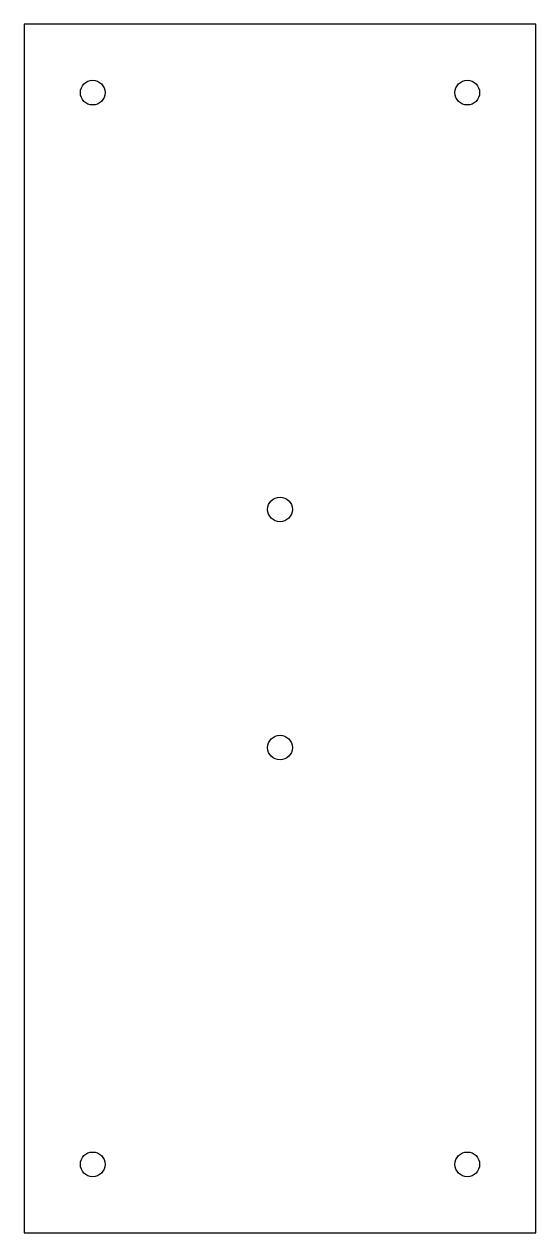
# Model space of a CAD drawing. Header units: millimetres. Extents: x -30 to 30, y -71 to 71.
import ezdxf

# ---------------------------------------------------------------- set-up
doc = ezdxf.new("R2010")
doc.units = ezdxf.units.MM
doc.layers.add('CUTOUTS', color=1, linetype='CONTINUOUS')
doc.layers.add('PERIMETER', color=5, linetype='CONTINUOUS')

msp = doc.modelspace()

# ---------------------------------------------------------------- linework, layer by layer
at = {"layer": 'CUTOUTS'}
for centre in [(-22, 63), (22, 63), (0, 14), (0, -14), (-22, -63), (22, -63)]:
    msp.add_circle(centre, 1.45, dxfattribs=at)
at = {"layer": 'PERIMETER'}
for p, q in [((-30.05, 71.05), (-30.05, -71.05)), ((30.05, 71.05), (-30.05, 71.05)), ((30.05, -71.05), (30.05, 71.05)), ((-30.05, -71.05), (30.05, -71.05))]:
    msp.add_line(p, q, dxfattribs=at)

doc.saveas('drawing.dxf')
